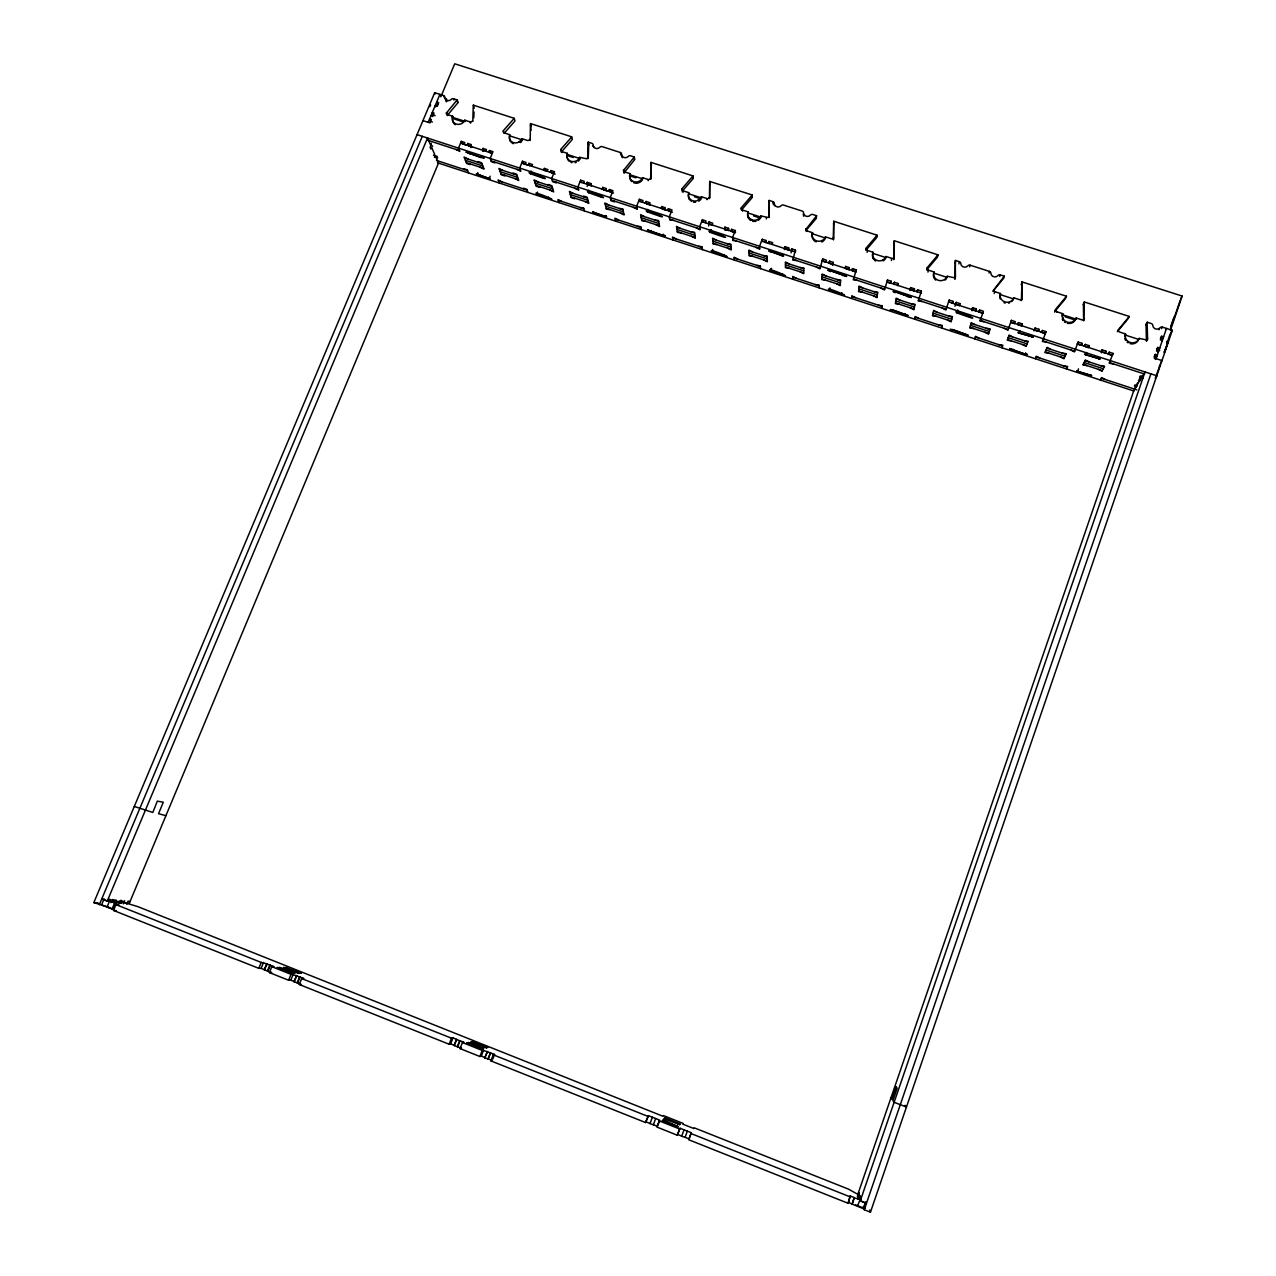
<?xml version="1.0" encoding="UTF-8"?>
<svg xmlns="http://www.w3.org/2000/svg" width="1276" height="1276" viewBox="0 0 1276 1276"><rect width="100%" height="100%" fill="white"/><g stroke="black" fill="none" stroke-linecap="round" stroke-linejoin="round"><path stroke-width="1.5" d="M795.458 252.313L795.474 250.096L791.774 248.9L791.104 252.855M792.715 279.205L792.731 276.429L796.336 278.312M833.467 239.808L833.786 221.258L876.963 235.167L876.692 237.448A1.962 1.834 -3.1 0 1 876.421 237.91L865.925 250.303L866.133 248.357M833.483 239.521L833.675 221.785A1.946 1.834 -5.1 0 1 833.786 221.258M796.495 260.527L792.795 260.049L795.474 250.096M768.87 217.478L769.045 200.97A1.946 1.818 -8.3 0 1 769.157 200.444L773.033 201.688A1.962 1.834 -8.3 0 1 774.309 203.41A3.924 3.668 -8 0 0 781.247 205.643A1.962 1.834 -7.8 0 1 783.432 205.037L802.253 211.098A1.962 1.834 -6.8 0 1 803.545 212.821A3.924 3.668 -6.5 0 0 810.515 215.07A1.962 1.834 -6.3 0 1 812.7 214.464L816.592 215.724L816.273 217.941M768.934 216.968L769.061 201.56M800.052 271.772L803.673 273.67L803.784 267.992L800.116 267.497M709.52 198.562L709.679 181.846M709.679 197.796L709.743 182.436M805.746 230.27L805.778 228.835M806.958 231.466L806.974 230.892A1.962 1.834 -6.4 0 1 805.73 229.6L816.592 215.724M650.648 179.23L650.888 162.897A1.914 1.786 -13.8 0 1 650.999 162.387L692.948 175.897L693.235 178.305A1.93 1.802 -12.1 0 1 692.98 178.784L682.453 190.937A1.93 1.802 -12.5 0 0 682.373 191.974M650.967 178.799L650.983 163.503M812.892 239.011A6.89 6.46 -5.8 0 1 812.493 233.827L812.525 232.695L806.974 230.892M587.646 158.288L588.077 142.657A1.914 1.77 -16.4 0 1 588.204 142.146L591.968 143.359A1.93 1.786 -16.4 0 1 593.196 145.033A3.844 3.573 -16.1 0 0 599.927 147.203A1.93 1.786 -16 0 1 602.065 146.612L620.359 152.514A1.93 1.786 -15.2 0 1 621.603 154.189A3.86 3.589 -15 0 0 628.366 156.374A1.93 1.786 -14.8 0 1 630.519 155.784L634.3 156.996L634.778 159.468L623.9 173.042M588.252 158.527L588.699 145.161A1.898 1.77 -16.4 0 1 588.81 144.651L588.204 142.146M815.571 284.612L819.224 285.106L819.096 287.85M816.241 266.955L819.91 268.901L822.701 258.948L826.417 260.16L825.747 261.931M530.194 140.535L530.401 124.075M531.039 130.407L530.593 124.713M472.806 121.411L473.252 105.669A1.882 1.739 -20.5 0 1 473.38 105.158L514.132 118.285L514.978 120.853A1.898 1.755 -19.2 0 1 514.707 121.3L504.164 133.246L503.414 131.029M473.779 117.663L474.034 112.017M822.701 258.948L822.589 261.149L826.306 262.362M823.562 240.686A6.89 6.46 -5.8 0 0 825.444 238.022L825.508 236.889L831.075 238.692A1.962 1.85 -5.1 0 0 832.59 238.612L833.595 237.543M825.62 280.146L821.919 279.635L822.191 273.989L825.827 275.903M829.528 261.181L829.4 263.366L833.116 264.579L833.244 262.393L829.528 261.181L828.858 262.936M829.384 290.178C821.202 284.261 867.265 303.911 829.384 290.178L829.926 287.866M830.469 271.597C814.471 264.339 873.853 286.526 830.532 270.512M832.51 265.233L833.244 262.393M836.609 283.735L840.214 285.633L840.629 280.018L836.897 279.524M1083.627 320.755L1083.372 304.055M841.522 293.113L841.442 294.134L841.921 292.842M842.862 275.648L842.942 274.563M848.747 269.411L849.401 267.641L845.669 266.429L845.51 268.614L849.226 269.826M634.3 156.996L623.39 170.617A1.93 1.802 -15.1 0 0 624.586 171.877L629.977 173.632A6.779 6.3 -14.6 0 0 633.901 181.671A6.779 6.3 -14.6 0 0 642.594 177.699L648.001 179.453A1.93 1.802 -14.1 0 0 649.484 179.374L650.489 178.321M852.528 268.662L852.32 270.831L856.052 272.043L856.26 269.874L852.528 268.662L851.858 270.416M851.618 298.504L851.874 295.793L855.446 297.675M893.758 259.666L893.997 243.014M857.153 280.305L853.357 279.795L856.26 269.874M862.321 292.14L858.573 291.63L859.131 286.063L862.767 287.977M867.154 252.393L867.377 250.431A1.978 1.85 -3.2 0 1 866.165 248.086L876.692 235.645A1.978 1.85 -3.1 0 0 876.963 235.167M447.206 115.51L458.148 102.527L457.143 99.927L453.459 98.746A1.898 1.739 -21.2 0 0 451.353 99.321A3.796 3.493 -21.3 0 1 444.766 97.215A1.898 1.739 -21.5 0 0 443.601 95.572L434.701 92.701L93.834 902.595L108.954 907.316M873.932 259.522A6.938 6.508 -2.5 0 1 872.848 253.366L872.975 252.249L867.377 250.431M876.5 237.352L876.692 235.645M873.374 295.761L876.963 297.643L877.697 292.124L873.885 291.598M878.526 305.235L882.258 305.746L881.891 308.425M880.823 288.025L884.475 289.955L887.49 280.034L891.254 281.262L890.935 283.4L887.187 282.187L887.49 280.034M884.826 259.475A6.938 6.508 -2.5 0 0 885.927 257.592L886.07 256.492L891.701 258.31A1.994 1.866 -1.9 0 0 893.216 258.231L894.221 257.162L894.317 240.765L937.892 254.801L937.429 257.018A1.978 1.85 0.1 0 1 937.174 257.497L926.679 269.97L927.046 268.056M891.382 260.511L891.653 258.581M893.886 243.541L894.317 240.765M893.95 259.092L894.221 257.162M894.061 284.42L894.38 282.283L898.144 283.511L897.81 285.633M892.371 310.818C878.989 304.454 933.681 325.141 892.53 309.813M895.194 292.714C881.86 286.271 937.254 307.261 895.369 291.662M899.229 304.214L895.433 303.672L896.294 298.201L899.915 300.099M904.732 313.816L904.556 314.805L905.035 313.513M907.906 295.745L907.715 296.798L908.209 295.474M909.868 290.434L910.713 287.594L914.477 288.823L914.095 290.944L910.33 289.716M910.346 307.851L913.935 309.733L914.956 304.294L911.096 303.752M917.221 291.965L917.619 289.843L921.4 291.072L920.985 293.177M914.732 319.191L915.243 316.56L918.784 318.426M922.149 301.503L918.242 300.976L921.4 291.072M927.955 272.075L928.338 270.161A1.994 1.882 0 0 1 927.094 267.785L937.637 255.28A1.978 1.866 0.1 0 0 937.892 254.801M937.286 256.939L937.637 255.28M936.361 316.352L932.501 315.81L933.681 310.403L937.27 312.301M945.101 280.05A6.986 6.555 0.7 0 0 946.983 277.355L947.223 276.27L954.783 277.817A2.01 1.882 1.3 0 0 955.437 276.956L955.309 260.974A1.978 1.85 1.2 0 1 955.421 260.448L959.408 261.724A1.994 1.866 1.3 0 1 960.764 263.478A4.003 3.748 1.5 0 0 967.894 265.791A1.994 1.866 1.8 0 1 970.111 265.185L989.49 271.421A2.01 1.882 2.8 0 1 990.862 273.192A4.019 3.764 3.1 0 0 998.039 275.504A2.01 1.882 3.3 0 1 1000.256 274.882L1004.276 276.19L1003.494 278.296M1118.286 329.91L1117.377 331.68L1127.84 318.968A2.026 1.882 9.3 0 0 1128.112 318.474L1129.18 316.416L1084.297 301.965L1083.739 320.499M938.402 324.854L942.246 325.396L941.624 328.012L942.087 326.05L915.115 317.214M942.294 308.074L945.899 309.988L949.153 300.099L952.949 301.343L952.438 303.417M954.927 279.109L955.421 260.448M948.658 302.189L949.153 300.099M954.99 278.838L955.437 276.956M958.882 263.925L959.265 262.282M1125.273 335.173L1125.56 333.977L1119.722 332.095A2.042 1.914 9.5 0 1 1118.414 329.655L1128.925 316.911A2.042 1.898 9.3 0 0 1129.18 316.416M947.542 320.005L951.114 321.887L952.454 316.528L948.531 315.985M1000.161 294.772L1000.464 293.512L994.738 291.662A2.01 1.882 3.5 0 1 993.446 290.338L1004.276 276.19M955.596 304.454L956.123 302.364L959.919 303.608L959.377 305.682L955.596 304.454L954.942 306.224M952.295 330.452C939.232 324.184 993.765 344.855 952.534 329.479M956.793 312.811C949.216 306.495 996.157 327.358 956.793 312.811L957.542 310.435M969.68 266.828L970.111 265.185M812.206 233.923L812.525 232.695A6.89 6.476 -5.8 0 0 816.704 240.925A6.89 6.476 -5.8 0 0 825.508 236.889L824.982 237.974M964.592 334.487L964.863 333.514M969.728 315.906L969.441 316.926L969.919 315.587M975.821 311.041L976.411 308.967L972.599 307.723L972.168 310.754M747.656 212.948L747.975 211.8L742.472 210.03A1.962 1.834 -9.7 0 1 741.324 207.701L751.867 195.435A1.946 1.818 -9.4 0 0 752.138 194.957L709.759 181.447M629.642 174.828L629.977 173.632L630.232 174.828A6.763 6.3 -14.6 0 0 631.875 181.607M989.028 273.064L989.49 271.421M973.716 328.554L969.776 327.996L971.275 322.684L974.848 324.582M984.019 321.68L980.016 321.121L983.397 311.248L979.585 310.004L978.979 312.062L982.791 313.306M974.784 338.874L975.534 336.306L979.059 338.172M980.813 318.394L980.207 320.435L1008.168 329.559M566.927 154.444L567.262 153.327L561.918 151.605A1.93 1.786 -17.6 0 1 560.834 149.324L571.393 137.282A1.914 1.77 -17.2 0 0 571.664 136.819L530.529 123.565L531.31 126.117M994.179 293.512L994.738 291.662M452.23 117.408L452.597 116.228L447.35 114.521A1.898 1.755 -21.5 0 1 446.201 113.293L457.143 99.927M999.762 276.509L1000.256 274.882M984.96 332.238L988.501 334.121L990.16 328.841L986.173 328.283M1000.161 298.839A7.034 6.603 4.2 0 1 1000.129 294.565L1000.464 293.512A7.05 6.603 4.1 0 0 1004.898 301.918A7.05 6.603 4.1 0 0 1013.83 297.834L1019.556 299.685A2.01 1.882 4.8 0 0 1021.103 299.605L1022.108 298.52L1021.869 282.427A1.994 1.866 4.5 0 1 1021.964 281.884L1066.417 296.207L1065.508 298.281A2.01 1.882 6.5 0 1 1065.301 298.807L1054.805 311.44A2.026 1.882 6.6 0 0 1054.71 312.141M1161.814 341.282L1162.787 337.725M1011.597 301.599A7.034 6.603 4.2 0 0 1013.479 298.887L1013.83 297.834L1013.303 298.935M1158.576 350.039L1158.321 350.996L1159.74 348.077L1157.795 347.439L1156.614 349.401L1159.74 350.421M998.853 344.648L1002.792 345.222L1001.915 347.774M1004.34 328.315L1007.928 330.229L1011.421 320.356L1015.249 321.616L1014.611 323.402M1164.334 352.176L1165.084 349.991M1021.39 300.61L1021.964 281.884M1165.722 348.874L1164.318 352.686M1011.421 320.356L1010.72 322.397L1014.548 323.641M857.647 1194.846L1133.678 390.95L1142.148 376.005M1134.747 389.164L1135.959 385.623M858.014 1196.075L859.147 1192.773L857.887 1199.249M1137.522 383.007L1136.294 386.564L1134.396 385.942L1135.114 384.73M1136.406 387.138L1137.267 384.188M858.939 1199.233L860.088 1195.899L859.53 1198.515M1140.17 380.838L1140.792 379.036M860.168 1200.636L866.452 1203.364L860.247 1200.907L860.742 1197.989L857.632 1205.708M860.247 1200.907L1145.035 371.938L1142.275 376.548L1140.329 375.926L1139.596 377.17L1142.993 378.27M1155.402 354.393L1154.238 356.355L1156.184 356.977L1157.364 355.031L1155.402 354.393L1154.158 358.03L1161.989 360.582L1160.793 362.512M1157.795 347.439L1156.55 351.075L1158.496 351.697M1161.623 336.258L1160.442 338.252L1162.388 338.89L1163.584 336.88L1161.623 336.258L1160.378 339.879L1162.34 340.517L1161.75 341.505M865.335 1202.518L863.597 1207.559L865.144 1208.165M865.957 1201.848L863.788 1208.149L855.59 1204.895M866.324 1202.136L864.012 1208.898L852.161 1204.161L854.25 1197.574L850.151 1195.947L848.253 1203.348L688.641 1139.707L691.321 1132.721L680.028 1128.239L677.285 1135.193L656.821 1127.027L659.676 1120.137L648.431 1115.655L645.528 1122.529L490.909 1060.898L493.222 1054.805L494.546 1054.407L492.823 1058.952M1155.338 359.449L1156.582 355.829M1157.826 352.208L1159.23 348.093M1146.47 341.091L1145.992 324.822A2.026 1.882 10.2 0 1 1146.087 324.279L1147.22 322.238L1151.335 323.562A2.042 1.914 10.3 0 1 1152.754 325.348A4.099 3.812 10.5 0 0 1160.107 327.725A2.058 1.914 10.8 0 1 1162.356 327.119L1172.341 330.325L870.455 1212.2L864.267 1209.728L1150.904 373.852M1156.104 358.668L1166.471 328.442L1165.913 329.415M1170.714 326.576L1173.936 317.166M1170.602 328.331L1180.3 300.051M1170.395 330.436L1182.166 296.064L454.719 63.8L440.874 96.737M1167.412 340.851L1166.79 342.654L1167.588 341.33M1168.194 339.528L1170.044 334.137M1159.469 365.861L1159.549 366.132M1160.219 364.186L1155.609 377.648L1156.79 375.766L417.061 134.618M848.253 1203.348L850.151 1195.947M852.161 1204.161L854.25 1197.574M1021.47 300.354L1022.108 298.52M1108.557 353.994L1109.195 352.176L1113.071 353.436L1109.195 363.261L1113.422 363.899M709.998 183.856L709.807 181.32M1086.594 352.511L1085.653 354.84L1084.456 354.09L1100.247 359.034L1085.653 354.84M1088.492 347.455L1089.13 345.652L1085.254 344.392L1084.313 346.354M1099.019 357.695L1098.556 359.05L1099.051 358.077M1105.319 352.926L1105.941 351.123L1102.065 349.847L1101.459 352.862M1081.394 345.142L1082.032 343.34L1078.156 342.08L1074.408 351.921L1070.851 350.007M1084.616 346.195L1085.254 344.392M1078.523 368.86L1077.598 371.507L1076.513 370.917L1091.777 375.623L1077.598 371.507M1011.278 340.836L1007.274 340.261L1009.093 335.03L1012.65 336.928M1018.439 322.653L1017.722 324.678L1021.55 325.922L1022.283 323.897L1018.439 322.653L1017.801 324.439M1025.665 353.021L1025.202 354.329C984.37 339.161 1037.867 359.385 1025.553 353.404M1034.437 329.862L1035.075 328.06L1038.935 329.32L1038.297 331.106M1041.503 332.159L1042.141 330.356L1045.985 331.601L1043.433 338.826M1019.827 330.755L1018.998 333.084L1017.865 332.478L1033.4 337.135L1018.998 333.1M1021.645 325.699L1022.283 323.897M690.763 1134.284L689.088 1138.926L685.1 1137.347L687.333 1131.142M971.945 309.51L972.599 307.723M677.285 1135.193L680.028 1128.239M975.757 310.754L976.411 308.967M978.931 311.791L979.585 310.004M685.1 1137.347L681.655 1136.214L684.016 1129.818M1012.777 350.278L1013.128 349.321M645.528 1122.529L648.431 1115.655M659.118 1121.668L657.427 1126.309L649.994 1123.582L652.403 1117.234M952.311 303.114L952.949 301.343M653.296 1124.906L655.689 1118.542M955.469 304.151L956.123 302.364M959.265 305.395L959.919 303.608M957.287 311.472L957.766 310.132M910.059 289.365L910.713 287.594M913.823 290.593L914.477 288.823M916.965 291.614L917.619 289.843M890.6 283.033L891.254 281.262M893.726 284.054L894.38 282.283M897.491 285.282L898.144 283.511M1022.586 344.536L1026.111 346.418L1028.089 341.234L1024.038 340.644M845.015 268.199L845.669 266.429M784.995 246.683L785.011 248.916L788.696 250.112L788.696 247.895L784.995 246.683L784.341 249.554M782.842 254.594L782.347 255.902L768.694 250.798L783.703 255.902L782.347 255.902L782.332 254.801M460.094 1048.601L461.561 1048.234L454.128 1045.523L456.457 1039.477L463.874 1042.205L462.422 1042.54L460.094 1048.601L479.92 1056.512L482.232 1050.419L487.464 1051.583L484.816 1057.756L487.464 1051.583M788.026 249.649L788.696 247.895M479.92 1056.512L481.291 1056.113L483.604 1050.052M791.104 250.638L791.774 248.9M484.816 1057.756L488.038 1059.032L490.335 1052.955L494.546 1054.407M488.038 1059.032L490.67 1052.86M765.249 242.233L765.919 240.478L762.235 239.282L759.555 246.284L759.683 249.235L755.966 247.305M457.334 1046.798L459.647 1040.737M457.701 1046.703L460.014 1040.658M768.327 243.222L768.997 241.483L772.682 242.679L772.012 244.434M771.055 268.582L770.592 270.911C807.82 284.66 762.665 264.786 770.592 270.911M771.087 269.635L771.565 268.359M300.179 983.924L294.022 981.707L296.399 975.773L303.816 978.485L301.678 978.548L299.286 984.498L449.152 1044.246L451.481 1038.186L452.98 1037.867L456.824 1039.398L454.128 1045.523M449.152 1044.246L450.651 1043.896L452.98 1037.867M1031.758 337.247L1032.14 336.258M1034.054 330.867L1035.075 328.06M730.941 231.052L731.611 229.313L735.279 230.509L735.439 232.774L731.786 231.594L731.611 229.313M735.279 230.509L732.583 237.48L732.807 240.478L736.411 240.925M712.024 224.895L712.694 223.156L709.041 221.976L708.355 223.715M710.62 229.951L710.238 232.376C748.789 246.284 701.018 226.027 710.238 232.391M710.732 231.084L711.242 229.792M712.726 249.49L712.343 251.835C749.602 265.376 703.826 245.774 712.343 251.819M724.896 227.128L725.087 229.409L728.74 230.589L728.548 228.324L724.896 227.128L725.071 230.35M727.878 230.063L728.548 228.324M705.325 222.71L705.995 220.987L702.342 219.791L699.631 226.745L699.998 229.776L696.265 227.83M708.611 225.996L709.041 221.976M1038.935 329.32L1038.138 331.329L1034.31 330.069M661.048 208.307L661.718 206.568L665.354 207.749L664.668 209.487M667.699 210.476L668.369 208.738L672.005 209.918L669.278 216.84L669.772 219.919L673.281 220.333M663.329 234.337L662.834 235.613C621.46 220.413 678.29 241.387 662.643 234.513M642.338 202.214L643.008 200.492L639.404 199.311L636.66 206.218L637.282 209.312L633.534 207.366M645.353 203.187L646.023 201.464L649.644 202.645L650.074 204.989L646.469 203.809L646.023 201.464M648.958 204.367L649.644 202.645M647.65 209.424L647.347 211.864C685.34 225.661 638.319 205.532 647.347 211.88M269.411 972.583L271.692 972.567L264.276 969.84L266.668 963.938L274.069 966.65L271.804 966.65L269.411 972.583L288.631 980.255L291.008 974.306L296.941 975.757L294.022 981.707M605.685 190.284L606.371 188.561L602.782 187.397L602.081 189.119M288.631 980.255L290.816 980.191L293.193 974.258M608.684 191.256L609.37 189.534L612.958 190.714L610.215 197.589L610.949 200.715L614.522 201.879L614.346 201.114M297.149 982.951L299.525 977.001M297.675 982.919L300.051 977.001M606.068 215.596L605.574 216.84L592.495 211.96L606.706 216.888L605.303 215.724M267.386 971.084L269.762 965.166M267.944 971.068L270.337 965.166M586.545 184.047L587.231 182.34L590.82 183.505L591.426 185.897L587.853 184.733L587.231 182.34M587.151 186.44L587.853 184.733M590.118 185.211L590.82 183.505M588.874 190.268L588.667 192.724C626.149 206.377 579.719 186.376 588.667 192.724M286.255 971.1L287.419 968.197L285.585 967.463L301.327 973.301L297.483 972.583L299.318 973.317L298.265 973.333L283.495 967.463L287.419 968.197M109.561 900.808L118.843 904.875L115.941 904.604L113.5 910.426L258.805 968.356L261.197 962.423L267.242 963.938L264.276 969.84M258.805 968.356L261.117 968.356L263.51 962.455M583.547 183.074L584.249 181.367L580.66 180.203L577.9 187.046L578.762 190.22L574.982 188.258M1003.59 278.343L992.84 291.375M1045.985 331.601L1045.172 333.61L1041.344 332.366M1035.394 358.731L1036.399 356.227L1039.892 358.093M1043.433 338.81L1042.364 341.458L1046.464 342.064M1054.805 311.44L1055.539 309.621M550.211 172.228L550.897 170.521L554.47 171.67L551.695 178.512L552.652 181.702L556.208 182.867L555.969 182.069M531.821 166.247L532.523 164.54L528.966 163.376L528.28 165.083M530.656 171.287L530.529 173.759C568.474 187.492 520.448 167.14 530.529 173.775M531.055 172.499L531.566 171.223M543.688 170.091L544.374 168.4L547.93 169.548L547.245 171.255M537.435 192.086L537.308 194.478C574.312 207.876 527.466 188.066 537.308 194.478M1056.831 312.03L1056.943 311.775A2.026 1.898 6.6 0 1 1055.651 309.366L1066.162 296.686A2.01 1.882 6.4 0 0 1066.417 296.207M525.313 164.126L526.015 162.419L522.474 161.27L519.683 168.081L520.768 171.303L516.971 169.341M490.175 176.232L489.155 178.704L476.251 173.775L490.128 178.784L488.724 177.539M485.821 151.27L486.523 149.563L482.998 148.415L482.759 151.35M481.658 156.39L481.132 157.65C439.231 142.306 498.932 164.205 480.653 156.422M477.798 172.563L477.75 174.971M488.756 152.227L489.458 150.52L492.983 151.669L490.191 158.463L491.388 161.717L494.913 162.865L494.61 162.052M464.113 144.188L464.815 142.513L461.306 141.365L458.483 148.128L459.823 151.413L455.995 149.452M467.048 145.145L467.75 143.454L471.259 144.603L471.035 147.537M119.29 903.488L120.566 900.425L121.986 900.569L121.188 902.467L124.681 900.84L123.421 903.871M435.275 155.72L434.574 157.379L434.574 154.125L431.623 147.378L430.921 149.053L430.203 147.426L431.256 143.263M126.787 904.19L128.047 901.175L129.434 901.303L129.339 903.248L438.497 163.105L435.961 157.315L437.668 157.873L436.982 156.278L433.569 155.162M99.305 904.78L422.292 136.325M428.178 122.305L439.917 94.376L440.427 95.636M104.138 898.783L101.538 904.971L112.767 909.23L115.191 903.424M437.126 106.179L438.673 102.511M110.773 908.049L106.993 907.156L110.246 899.42L108.779 899.261L107.966 901.207L101.745 898.958L107.232 901.127L427.54 138.031L430.187 144.108L432.644 146.309M110.9 902.69L112.192 899.612L113.644 899.755L112.83 901.669L116.052 899.995L114.776 903.057M112.033 909.166L114.473 903.344M429.9 106.674L430.634 104.935M1049.047 353.197L1044.996 352.591L1047.133 347.455L1050.674 349.353M816.465 218.164L805.746 230.828M1069.575 323.498A7.098 6.635 7.2 0 0 1075.748 319.032L1076.194 318.011L1082 319.893A2.042 1.898 7.8 0 0 1083.547 319.798L1084.552 318.713M1083.276 304.597L1084.297 301.965M1060.436 356.913L1063.945 358.795L1066.242 353.691L1062.126 353.085M1063.626 365.861L1067.677 366.483L1066.529 368.939M1138.67 339.512L1139.181 338.395L1146.949 339.99A2.074 1.93 10.6 0 0 1147.602 339.097L1147.124 322.78A2.026 1.898 10.2 0 1 1147.22 322.238M433.377 115.079L432.708 115.845L432.293 112.511L434.047 113.086L432.628 116.435L430.889 115.877M1078.156 342.08L1077.247 344.057L1081.107 345.302L1082.032 343.34M946.696 277.37L947.223 276.27A6.986 6.555 0.7 0 1 938.338 280.337A6.986 6.555 0.7 0 1 934.016 271.995L928.338 270.161M1089.13 345.652L1088.173 347.614L1085.605 346.769M1087.056 365.622L1082.941 365L1085.398 359.96L1088.922 361.842M760.289 217.032L760.815 215.963L768.184 217.462A1.978 1.85 -8.5 0 0 768.838 216.601M709.392 197.365L708.371 198.418A1.946 1.818 -11.4 0 1 706.888 198.514L701.433 196.743A6.811 6.364 -12 0 1 692.693 200.731A6.811 6.364 -12 0 1 688.689 192.628L683.25 190.858A1.946 1.802 -12.5 0 1 682.118 188.561L692.677 176.359A1.93 1.802 -12.1 0 0 692.948 175.897M1102.065 349.847L1101.076 351.809L1103.66 352.654M1090.135 375.623L1090.597 374.697M642.051 178.768L642.594 177.699L642.817 178.911L630.232 174.828M1104.952 353.069L1105.941 351.123M579.192 158.415L579.751 157.363L586.912 158.814A1.946 1.802 -16.7 0 0 587.582 157.969M1098.508 369.37L1102.001 371.236L1104.617 366.228L1100.438 365.606M1109.195 352.176L1108.174 354.122L1112.05 355.382L1113.071 353.436M529.795 139.291L528.79 140.312A1.914 1.77 -18.9 0 1 527.339 140.408L522.028 138.701A6.699 6.189 -19.3 0 1 513.399 142.609A6.699 6.189 -19.3 0 1 509.65 134.682L504.371 132.975A1.914 1.755 -19.7 0 1 503.302 130.726L513.861 118.748A1.898 1.755 -19.2 0 0 514.132 118.285M472.567 120.773L471.546 121.794A1.898 1.755 -20.8 0 1 470.11 121.89L464.847 120.183A6.667 6.141 -21.2 0 1 456.266 124.091A6.667 6.141 -21.2 0 1 452.597 116.228L453.108 117.504A6.651 6.125 -21.2 0 0 455.341 124.697M464.305 121.236L464.847 120.183L465.341 121.459L453.108 117.504M1100.327 380.025L1101.619 377.6L1105.064 379.435M1124.762 336.051A7.162 6.683 10.1 0 1 1125.033 334.982L1125.56 333.977A7.162 6.683 10.1 0 0 1130.185 342.526A7.162 6.683 10.1 0 0 1139.181 338.395L1138.623 339.384A7.162 6.683 10.1 0 1 1135.847 342.813M1145.992 324.822L1146.853 323.291M1146.614 340.851L1147.602 339.097M1161.479 328.634L1162.356 327.119M1180.938 298.169L1182.166 296.064M1138.495 380.631L1140.553 377.154M1170.618 333.18L1172.341 330.325M1166.998 344.392L1167.604 343.404M1155.227 378.27L1156.79 375.766M681.655 1136.214L677.795 1134.428M649.994 1123.582L646.182 1121.827M1072.653 321.823L1073.834 321.137A7.13 6.667 7.2 0 0 1076.194 318.011A7.114 6.651 7.2 0 1 1067.23 322.126A7.114 6.651 7.2 0 1 1062.701 313.641L1056.943 311.775M882.529 260.224L883.694 259.554M697.892 200.412L699.041 199.758M518.503 142.29L519.635 141.652A6.715 6.205 -19.3 0 0 522.028 138.701L522.442 139.945A6.699 6.189 -19.3 0 1 521.948 140.902M490.909 1060.898L492.233 1060.468L488.373 1058.92M299.286 984.498L301.439 984.418M113.5 910.426L116.403 910.681M93.834 902.595L98.156 902.993M165.912 815.699L158.559 813.689L163.296 802.205L157.331 801.137L152.817 812.461L134.299 806.448M509.666 134.698L510.081 135.958L522.442 139.945M580.07 158.607L579.751 157.363A6.731 6.236 -17.2 0 1 571.09 161.302A6.731 6.236 -17.2 0 1 567.278 153.327L567.597 154.571L580.07 158.607A6.715 6.236 -17.2 0 1 578.172 161.191M688.705 192.628L688.865 193.808L701.561 197.924A6.795 6.348 -12 0 1 700.46 199.774M752.058 219.966A6.843 6.412 -9.1 0 1 747.975 211.8L748.039 212.964L760.863 217.127L760.815 215.963A6.843 6.412 -9.1 0 1 748.215 216.713M812.493 233.827L825.444 238.022M872.848 253.366L885.927 257.592M946.983 277.355L933.777 273.08L934 271.995L933.697 273.16A6.986 6.555 0.7 0 0 935.723 280.098M1000.129 294.565L1013.479 298.887M1075.748 319.032L1062.286 314.678L1062.717 313.641A7.13 6.667 7.2 0 0 1063.083 318.729M1125.017 334.982L1138.623 339.384M454.049 118.923L463.507 121.986M567.948 155.8L573.275 157.522M630.472 176.04L635.863 177.795M694.463 196.759L699.902 198.514M753.606 215.915L759.092 217.686M1065.013 316.735L1073.929 319.622M431.639 114.521L435.116 115.638M432.42 122.065L430.682 121.491L429.597 118.939L431.336 119.513L429.932 122.879L422.946 120.614M460.604 143.056L492.281 153.375M521.772 162.977L553.768 173.392M579.974 181.91L612.273 192.421M638.718 201.05L671.32 211.656M701.672 221.53L734.609 232.248M761.565 241.036L794.82 251.851M822.031 260.719L855.606 271.644M886.836 281.821L920.746 292.858M948.515 301.886L982.743 313.035M1010.767 322.158L1045.347 333.419M1077.518 343.882L1112.449 355.254M465.788 144.986L462.295 143.853L461.306 141.365M472.216 147.091L468.723 145.942L467.75 143.454M526.813 164.859L523.272 163.711L522.474 161.27M555.188 174.094L551.631 172.93L550.897 170.521M606.929 190.937L603.341 189.773L602.782 187.397M613.501 193.075L609.912 191.91L609.37 189.534M665.737 210.077L662.116 208.913L661.718 206.568M672.372 212.247L668.752 211.066L668.369 208.738M709.281 224.257L712.933 225.453M972.025 309.797L974.545 310.626M427.572 140.185L459.488 150.6M491.085 160.904L520.496 170.49M552.412 180.905L578.538 189.422M610.757 199.933L637.139 208.53M669.645 219.137L699.918 229.01M732.759 239.729L759.651 248.501M792.795 259.315L819.942 268.167M853.421 279.077L884.571 289.253M918.385 300.275L946.074 309.302M1042.636 340.804L1074.711 351.267M1109.53 362.623L1144.556 374.043M464.448 157.873L481.85 163.567M499.315 169.261L516.812 174.987M534.373 180.713L551.982 186.471M569.638 192.229L587.343 198.019M605.095 203.809L622.895 209.631M640.759 215.469L658.655 221.306M676.615 227.176L694.622 233.061M712.694 238.963L730.797 244.88M748.964 250.814L767.179 256.763M785.458 262.728L803.784 268.71M822.159 274.707L840.581 280.736M859.067 286.765L877.601 292.826M896.183 298.903L914.828 304.98M933.522 311.089L952.279 317.214M971.084 323.354L989.953 329.527M1008.869 335.7L1027.834 341.904M1046.862 348.109L1065.938 354.345M1085.094 360.598L1104.282 366.866M465.421 160.297L482.775 165.96M500.176 171.654L517.641 177.364M535.138 183.074L552.699 188.816M570.292 194.558L587.949 200.332M605.653 206.122L623.406 211.928M641.206 217.733L659.054 223.571M676.966 229.425L694.926 235.294M712.933 241.18L730.989 247.081M749.092 252.999L767.259 258.932M785.474 264.882L803.736 270.847M822.047 276.844L840.421 282.841M858.844 288.87L877.33 294.9M895.864 300.961L914.445 307.038M933.075 313.13L951.768 319.239M970.526 325.364L989.331 331.505M1008.184 337.661L1027.084 343.85M1046.065 350.039L1065.077 356.259M1084.153 362.496L1103.293 368.748M466.378 162.69L483.7 168.352M501.053 174.03L518.455 179.709M535.904 185.419L553.401 191.145M570.962 196.887L588.555 202.645M606.212 208.403L623.9 214.193M641.653 219.998L659.453 225.82M677.301 231.658L695.213 237.511M713.156 243.381L731.164 249.267M749.219 255.168L767.323 261.086M785.49 267.019L803.689 272.984M821.951 278.95L840.262 284.947M858.636 290.944L877.059 296.973M895.529 303.002L914.063 309.063M932.644 315.14L951.274 321.233M969.967 327.342L988.709 333.467M1007.498 339.623L1026.351 345.78M1045.267 351.969L1064.216 358.173M1083.244 364.378L1102.32 370.614M436.44 160.409L467.606 170.617M498.453 180.729L527.148 190.124M558.282 200.332L583.786 208.69M615.207 218.978L640.935 227.399M672.659 237.799L702.167 247.464M734.194 257.959L760.4 266.54M792.731 277.131L819.192 285.792M851.81 296.479L882.163 306.431M975.342 336.944L1002.569 345.876M1036.144 356.865L1067.39 367.105M1101.284 378.206L1136.804 389.834M437.477 162.77L1133.87 391.014M125.287 902.866L127.074 903.567M120.327 901.319L137.792 906.614L662.962 1116.261L663.504 1115.607L683.266 1123.454L682.804 1124.156L693.825 1128.526L694.24 1127.824L848.365 1189.088L859.641 1195.325M118.907 901.175L122.48 902.595M114.393 900.202L121.571 903.057L111.634 900.473M860.104 1196.824C855.717 1195.389 856.946 1196.362 860.598 1198.467M116.69 902.036L118.493 902.754M110.199 900.33L113.803 901.765M861.029 1199.887L854.33 1197.845M487.129 1051.679L490.335 1052.955M115.941 904.604L261.197 962.423M271.804 966.65L291.008 974.306M301.678 978.548L451.481 1038.186M462.422 1042.54L482.232 1050.419M493.222 1054.805L647.793 1116.325M659.086 1120.822L679.534 1128.957M690.874 1133.487L850.438 1197M261.117 968.356L264.85 969.84M290.816 980.191L294.565 981.691M450.651 1043.896L454.511 1045.427M481.291 1056.113L485.151 1057.645M847.982 1202.263L852.081 1203.89M905.019 1105.351L906.454 1107.074L894.141 1102.289L892.865 1100.614L897.108 1088.284L896.23 1086.626L891.844 1099.226L890.584 1097.663M872.816 257.592L873.262 258.581M688.737 197.955L689.168 198.912M509.89 140.009L510.288 140.95M435.77 106.833L435.228 105.541L436.982 106.099L438.386 102.75L436.647 102.192L437.7 104.776M464.177 169.501L463.858 168.719L467.287 169.836L468.547 172.962M434.701 92.701L435.212 93.945M446.44 112.607L447.732 115.494M467.925 159.006L464.113 157.06L466.697 163.472L470.158 164.604L469.839 163.806M446.185 98.699L447.094 100.979M443.857 96.226L444.367 97.518M468.93 152.61L469.424 153.838M453.459 98.746L453.969 100.054M478.372 162.419L478.053 161.605L481.546 162.754L483.987 169.134L480.223 167.204M456.872 100.389L457.621 102.335M470.222 122.209L470.589 123.166M482.998 148.415L483.923 150.887M499.299 183.042L498.15 179.948L501.883 181.846M473.38 105.158L474.209 108.253M489.458 150.52L490.367 152.992M502.808 170.394L499.012 168.448L501.324 174.796L504.802 175.944L504.514 175.147M513.303 173.823L513.032 173.026L516.541 174.174L518.71 180.49L514.962 178.56M523.686 188.992L523.431 188.226L526.876 189.358L527.913 192.421M869.738 1210.015L870.455 1212.2M528.966 163.376L529.763 165.816M537.882 181.862L534.118 179.916L536.159 186.184L539.652 187.333L539.397 186.551M541.981 176.423L542.348 177.619M548.473 197.11L548.824 198.258M548.457 185.307L548.202 184.526L551.742 185.674L553.64 191.91L549.892 189.98M544.374 168.4L545.123 170.825M863.342 1206.697L864.267 1209.728M558.968 202.597L558.059 199.566L561.759 201.464M560.914 149.643L562.174 152.53M573.163 193.378L569.415 191.448L571.169 197.636L574.678 198.785L574.471 198.019M580.293 207.541L583.579 207.924L584.392 210.923M583.786 196.855L583.579 196.073L587.135 197.238L588.762 203.394L585.03 201.48M580.66 180.203L581.298 182.596M571.664 136.819L572.318 139.339A1.898 1.77 -17.2 0 1 572.047 139.802L561.52 151.796A1.93 1.786 -17.6 0 0 561.392 152.466M593.659 211.912L593.946 213.044M588.236 143.279L588.699 145.161M600.31 195.451L600.597 196.616M608.652 204.973L604.904 203.028L606.387 209.152L609.737 209.551M615.734 221.195L615.032 218.228L618.716 220.126M619.338 208.451L622.72 208.849L624.076 214.942L620.359 213.028M620.359 152.514L620.742 154.364M623.533 169.883L623.98 172.021M624.586 171.877L624.777 172.786M637.426 226.251L640.791 226.665L641.381 229.6M639.404 199.311L639.866 201.656M634.028 157.458L634.379 159.309M644.332 216.617L640.6 214.687L641.796 220.732L645.209 221.147M650.904 230.669L651.111 231.769M655.082 220.126L658.528 220.541L659.58 226.554L655.896 224.64M648.048 179.756L648.224 180.666M659.198 214.639L659.389 215.804M650.999 162.387L651.43 164.827M673.01 239.968L672.532 237.065L676.184 238.947M680.22 228.34L676.503 226.41L677.412 232.391L680.874 232.822M682.166 188.848L682.453 190.937M683.25 190.858L683.426 192.054M691.018 231.881L694.527 232.312L695.308 238.229L691.624 236.331M698.61 246.3L702.071 246.731L702.422 249.618M692.677 176.359L692.9 178.177M702.342 219.791L702.613 222.088M701.433 196.743L701.561 197.924M706.92 198.801L707.016 199.694M716.315 240.127L712.614 238.213L713.236 244.099L716.761 244.545M722.296 235.215L722.391 236.347M724.082 254.642L724.194 255.71M727.176 243.684L730.749 244.131L731.228 249.984L727.559 248.07M734.354 260.081L734.131 257.242L737.751 259.124M741.34 207.988L741.468 210.03L751.979 197.796A1.946 1.818 -9.3 0 0 752.25 197.333M742.472 210.03L742.552 211.194M752.601 251.994L748.932 250.064L749.251 255.886L752.84 256.348M752.138 194.957L751.963 197.206M756.827 265.36L760.368 265.839L760.496 268.646M763.542 255.567L767.163 256.029L767.355 261.803L763.702 259.889M762.235 239.282L762.314 241.531M765.919 240.478L765.999 242.727M766.35 218.036L766.366 218.898M768.997 241.483L769.061 243.716M769.157 200.444L769.221 202.804A1.93 1.802 -8.3 0 0 769.109 203.315M770.034 250.782L770.066 251.898M773.033 202.278L773.081 204.048M782.539 273.798L782.555 274.834M789.11 263.909L785.458 261.995L785.49 267.721L789.126 268.199M774.022 204.702A1.946 1.818 -8.3 0 1 774.357 205.755M760.863 217.127A6.843 6.396 -9.1 0 1 758.072 220.413M755.998 221.258A6.843 6.396 -9.1 0 1 754.786 221.45M753.749 221.434A6.843 6.396 -9.1 0 1 752.601 221.258M750.607 220.413A6.843 6.396 -9.1 0 1 749.73 219.775M749.028 219.041A6.843 6.396 -9.1 0 1 748.39 218.1M747.959 217.127A6.843 6.396 -9.1 0 1 748.039 212.964M699.742 200.492A6.795 6.348 -12 0 1 698.785 201.193M695.595 202.23A6.795 6.348 -12 0 1 693.331 202.039M691.433 201.257A6.795 6.348 -12 0 1 688.865 193.808M642.37 179.804A6.763 6.3 -14.6 0 1 641.7 180.745M640.983 181.463A6.763 6.3 -14.6 0 1 640.058 182.133M639.021 182.659A6.763 6.3 -14.6 0 1 636.756 183.186M635.751 183.186A6.763 6.3 -14.6 0 1 633.614 182.675M622.257 157.73A3.844 3.573 -15 0 1 622.114 156.661A1.914 1.786 -15.2 0 0 620.87 154.986M592.558 145.863A1.914 1.77 -16.4 0 1 593.787 147.537M576.274 162.323A6.715 6.236 -17.2 0 1 575.157 162.69M571.935 162.674A6.715 6.236 -17.2 0 1 570.914 162.339M569.192 161.286A6.715 6.236 -17.2 0 1 567.597 154.571M521.39 141.684A6.699 6.189 -19.3 0 1 520.544 142.513M513.367 143.694A6.699 6.189 -19.3 0 1 512.394 143.199M511.628 142.625A6.699 6.189 -19.3 0 1 510.081 135.958M446.393 101.841A3.796 3.477 -21.3 0 1 445.93 100.852M444.638 98.172A1.898 1.739 -21.5 0 1 445.803 99.815M1158.927 329.75A2.042 1.898 10.8 0 1 1159.374 329.368M1021.135 284.564A1.994 1.866 4.5 0 1 1021.247 284.038M954.799 263.175A1.978 1.85 1.2 0 1 954.895 262.649M833.547 224.097A1.946 1.818 -5.1 0 1 833.659 223.571M803.673 216.234A3.924 3.668 -6.5 0 1 803.513 215.15A1.962 1.834 -6.8 0 0 803.162 214.097M1134.827 343.34A7.162 6.683 10.1 0 1 1130.153 343.659M1128.128 342.829A7.162 6.683 10.1 0 1 1127.091 342.096M1125.607 340.357A7.162 6.683 10.1 0 1 1124.778 338.172M1068.522 323.482A7.098 6.635 7.2 0 1 1067.31 323.291M1065.301 322.461A7.098 6.635 7.2 0 1 1064.359 321.807M1009.667 302.779A7.034 6.603 4.2 0 1 1008.503 303.146M1005.121 303.114A7.034 6.603 4.2 0 1 1004.021 302.763M886.07 256.492A6.954 6.524 -2.6 0 1 877.218 260.543A6.954 6.524 -2.6 0 1 872.975 252.249M884.045 260.272A6.938 6.508 -2.5 0 1 883.152 260.926M875.639 260.974A6.938 6.508 -2.5 0 1 874.65 260.272M816.177 241.866A6.89 6.46 -5.8 0 1 813.482 239.888M1167.875 342.446L1164.414 351.937L1167.859 342.51M678.274 1126.692L662.116 1120.727L664.573 1120.934L662.882 1119.802L678.274 1126.692M679.725 1124.619L663.775 1118.733L666.263 1118.861L664.573 1117.744L680.188 1123.949L677.763 1123.837L679.725 1124.619M822.669 241.339L821.648 241.85A6.89 6.46 -5.8 0 0 822.701 241.324M482.695 1048.856L466.601 1042.907L469.712 1043.385L468.499 1042.46L483.827 1048.553L480.781 1048.09L482.695 1048.856M486.603 1047.819L470.716 1041.934L473.938 1042.38L472.742 1041.455L487.863 1047.484L484.705 1047.054L486.603 1047.819M293.097 973.413L277.067 967.479L280.8 968.213L278.934 967.479L280.034 967.463L294.9 973.381L291.231 972.663L293.097 973.413M1062.812 320.005L1062.334 319A7.098 6.635 7.2 0 0 1062.828 320.021"/></g></svg>
